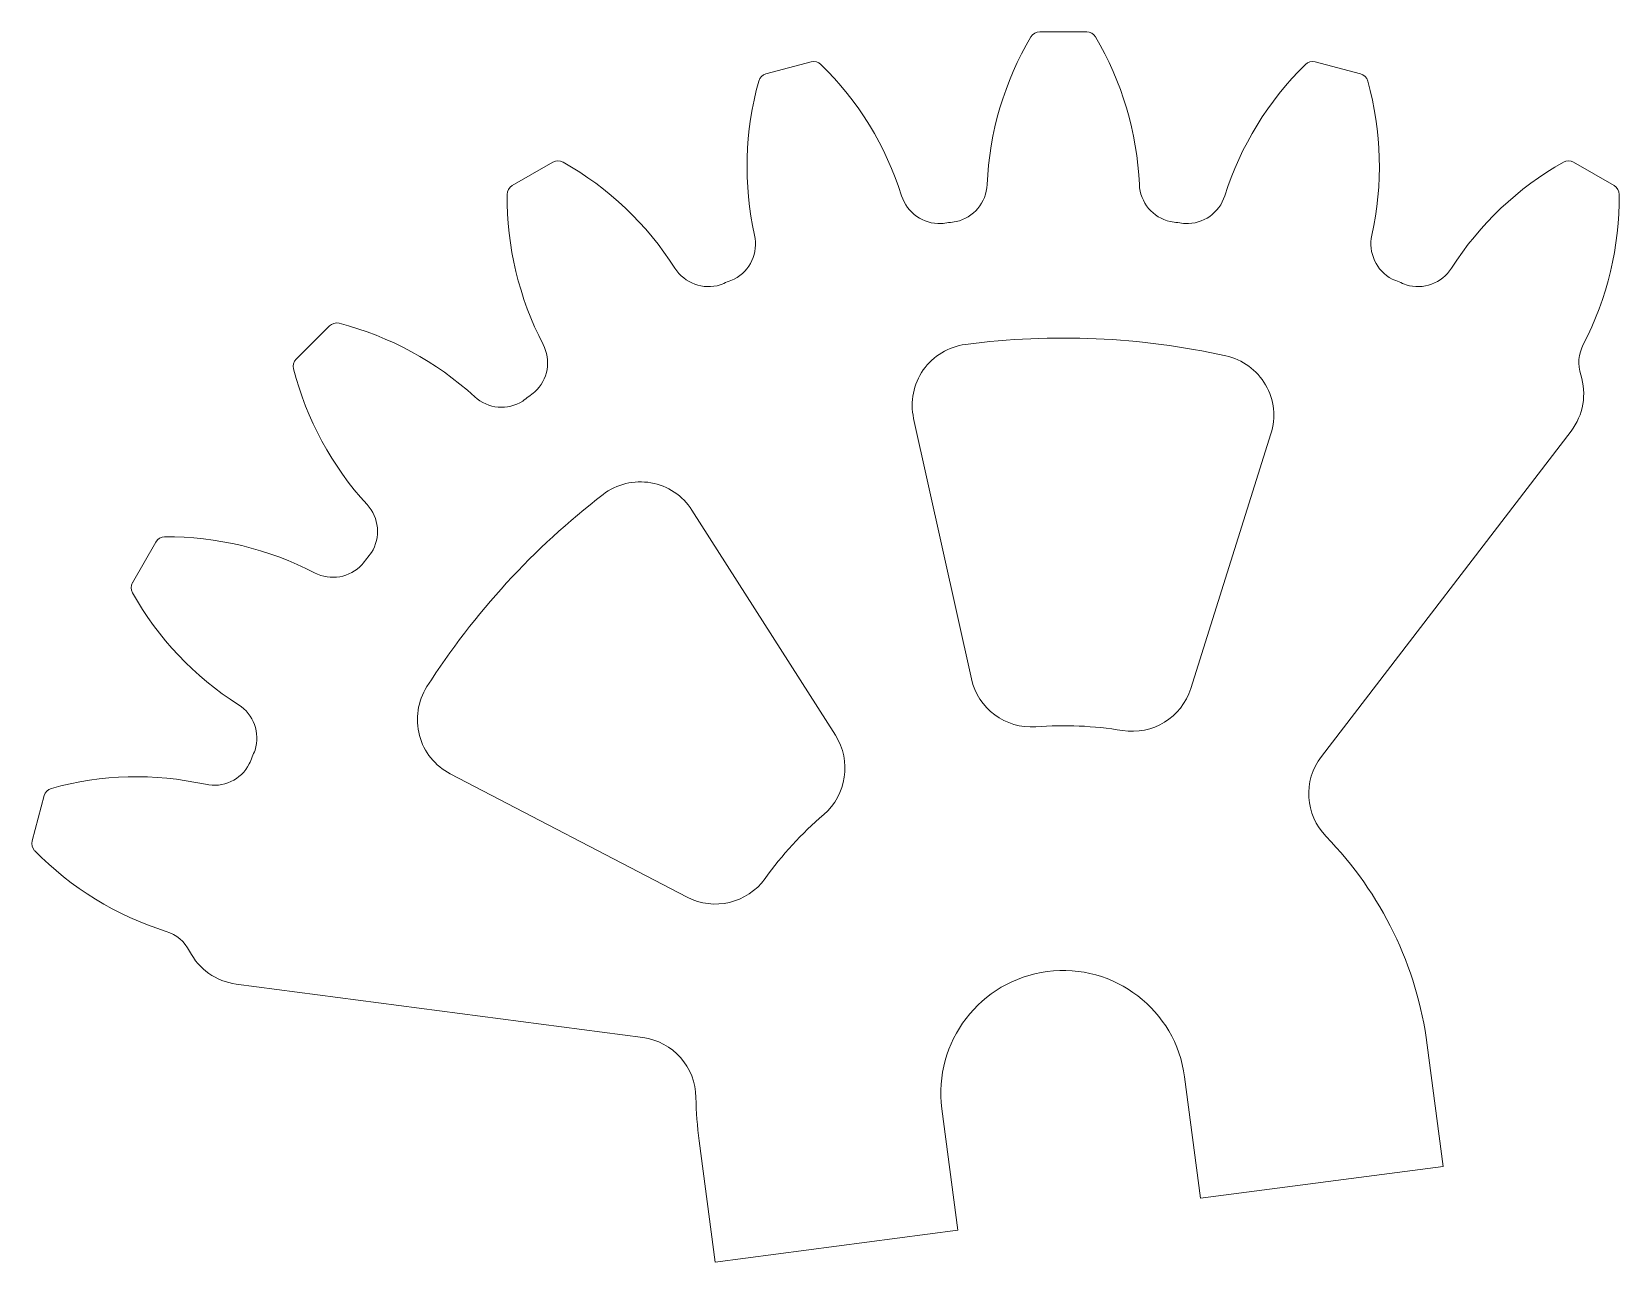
# Model space of a CAD drawing. Extents: x 0.68 to 10.4, y 0.42 to 7.96.
import ezdxf

# ---------------------------------------------------------------- set-up
doc = ezdxf.new("R2010")
doc.units = 0
doc.header["$MEASUREMENT"] = 0

msp = doc.modelspace()

# ---------------------------------------------------------------- linework, layer by layer
at = {"color": 7, "linetype": 'Continuous', "lineweight": 15}
for p, q in [((7.1388, 7.9575), (6.8514, 7.9575)), ((5.4512, 7.7732), (5.1735, 7.6988)), ((8.8167, 7.6988), (8.539, 7.7732)), ((3.8688, 7.1583), (3.6198, 7.0146)), ((10.3704, 7.0146), (10.1215, 7.1583)), ((2.4994, 6.1548), (2.2961, 5.9516)), ((6.0788, 5.5889), (6.4328, 3.9924)), ((7.7764, 3.9337), (8.2681, 5.4934)), ((10.1067, 5.511), (8.5767, 3.5171)), ((5.5992, 3.6471), (4.7205, 5.0263)), ((1.4364, 4.8311), (1.2927, 4.5822)), ((3.24, 3.4106), (4.6906, 2.6555)), ((0.7522, 3.2774), (0.6778, 2.9998)), ((4.4193, 1.795), (1.9275, 2.123)), ((9.3238, 1.006), (9.2259, 1.7495)), ((7.7387, 1.5538), (7.8366, 0.8102)), ((6.3494, 0.6144), (6.2515, 1.358)), ((4.7644, 1.1622), (4.8623, 0.4186)), ((7.8366, 0.8102), (9.3238, 1.006)), ((4.8623, 0.4186), (6.3494, 0.6144))]:
    msp.add_line(p, q, dxfattribs=at)
for centre, radius, start, end in [((8.4705, 6.9374), 1.9435, 149.39803, 177.53051), ((6.8514, 7.895), 0.0625, 90, 149.39803), ((7.1388, 7.895), 0.0625, 30.60197, 90), ((5.5198, 6.9374), 1.9435, 2.46949, 30.60197), ((5.1897, 7.6384), 0.0625, 105, 164.39803), ((5.4674, 7.7128), 0.0625, 45.60197, 105), ((4.1513, 6.3688), 1.9435, 17.46949, 45.60197), ((9.8389, 6.3688), 1.9435, 134.39803, 162.53051), ((8.5229, 7.7128), 0.0625, 75, 134.39803), ((8.8005, 7.6384), 0.0625, 15.60197, 75), ((7.0015, 7.1325), 1.9435, 164.39803, 192.53051), ((6.9888, 7.1325), 1.9435, 347.46949, 15.60197), ((3.9, 7.1042), 0.0625, 60.60197, 120), ((2.9766, 5.4654), 1.9435, 32.46949, 60.60197), ((11.0136, 5.4654), 1.9435, 119.39803, 147.53051), ((10.0902, 7.1042), 0.0625, 60, 119.39803), ((3.6511, 6.9605), 0.0625, 120, 179.39803), ((6.2854, 7.0317), 0.2435, 282.70049, 357.53051), ((7.7048, 7.0317), 0.2435, 182.46949, 257.29951), ((10.3392, 6.9605), 0.0625, 0.60197, 60), ((5.532, 6.9407), 1.9435, 179.39803, 207.53051), ((6.2375, 7.0254), 0.2435, 197.46949, 272.29951), ((7.7527, 7.0254), 0.2435, 267.70049, 342.53051), ((8.4582, 6.9407), 1.9435, 332.46949, 0.60197), ((6.9951, 1.4559), 5.3784, 97.00748, 97.99252), ((6.9951, 1.4559), 5.3784, 82.00748, 82.99252), ((4.8665, 6.658), 0.2435, 297.70049, 12.53051), ((9.1238, 6.658), 0.2435, 167.46949, 242.29951), ((4.8218, 6.6395), 0.2435, 212.46949, 287.29951), ((6.9951, 1.4559), 5.3784, 112.00748, 112.99252), ((6.9951, 1.4559), 5.3784, 67.00748, 67.99252), ((9.1684, 6.6395), 0.2435, 252.70049, 327.53051), ((2.5436, 6.1107), 0.0625, 75.60197, 135), ((2.0758, 4.2887), 1.9435, 47.46949, 75.60197), ((3.5926, 5.9298), 0.2435, 312.70049, 27.53051), ((6.4449, 5.6701), 0.375, 97.43791, 192.5), ((6.9951, 1.4559), 4.625, 77.56209, 97.43791), ((10.3976, 5.9298), 0.2435, 152.46949, 197.9437), ((2.3403, 5.9074), 0.0625, 135, 194.39803), ((7.9105, 5.6061), 0.375, 342.5, 77.56209), ((4.1623, 6.3751), 1.9435, 194.39803, 222.53051), ((9.8092, 5.7392), 0.375, 322.5, 17.9437), ((6.9951, 1.4559), 5.3784, 127.00748, 127.99252), ((3.5543, 5.9004), 0.2435, 227.46949, 302.29951), ((4.4042, 4.8248), 0.375, 32.5, 127.56209), ((2.5506, 4.8967), 0.2435, 327.70049, 42.53051), ((6.9951, 1.4559), 4.625, 127.56209, 147.43791), ((1.4905, 4.7999), 0.0625, 90.60197, 150), ((1.5103, 2.919), 1.9435, 62.46949, 90.60197), ((6.9951, 1.4559), 5.3784, 142.00748, 142.99252), ((2.5212, 4.8584), 0.2435, 242.46949, 317.29951), ((1.3468, 4.551), 0.0625, 150, 209.39803), ((2.9856, 5.4743), 1.9435, 209.39803, 237.53051), ((6.7989, 4.0735), 0.375, 192.5, 274.28679), ((3.4132, 3.7433), 0.375, 147.43791, 242.5), ((7.4187, 4.0465), 0.375, 260.71321, 342.5), ((1.8115, 3.6291), 0.2435, 342.70049, 57.53051), ((6.9951, 1.4559), 2.25, 80.71321, 94.28679), ((5.2829, 3.4456), 0.375, 310.71321, 32.5), ((6.9951, 1.4559), 5.3784, 157.00748, 157.99252), ((8.8742, 3.2888), 0.375, 142.5, 224.28679), ((1.793, 3.5845), 0.2435, 257.46949, 332.29951), ((0.8126, 3.2613), 0.0625, 105.60197, 165), ((1.3185, 1.4495), 1.9435, 77.46949, 105.60197), ((6.9951, 1.4559), 2.25, 130.71321, 144.28679), ((6.9951, 1.4559), 2.25, 7.5, 44.28679), ((0.7382, 2.9836), 0.0625, 165, 224.39803), ((2.0822, 4.2997), 1.9435, 224.39803, 252.53051), ((4.8637, 2.9882), 0.375, 242.5, 324.28679), ((1.4256, 2.2135), 0.2435, 27.0563, 72.53051), ((1.9765, 2.4948), 0.375, 207.0563, 262.5), ((6.9951, 1.4559), 0.75, 7.5, 187.5), ((4.3703, 1.4232), 0.375, 0.71321, 82.5), ((6.9951, 1.4559), 2.25, 180.71321, 187.5)]:
    msp.add_arc(centre, radius, start, end, dxfattribs=at)

doc.saveas('drawing.dxf')
